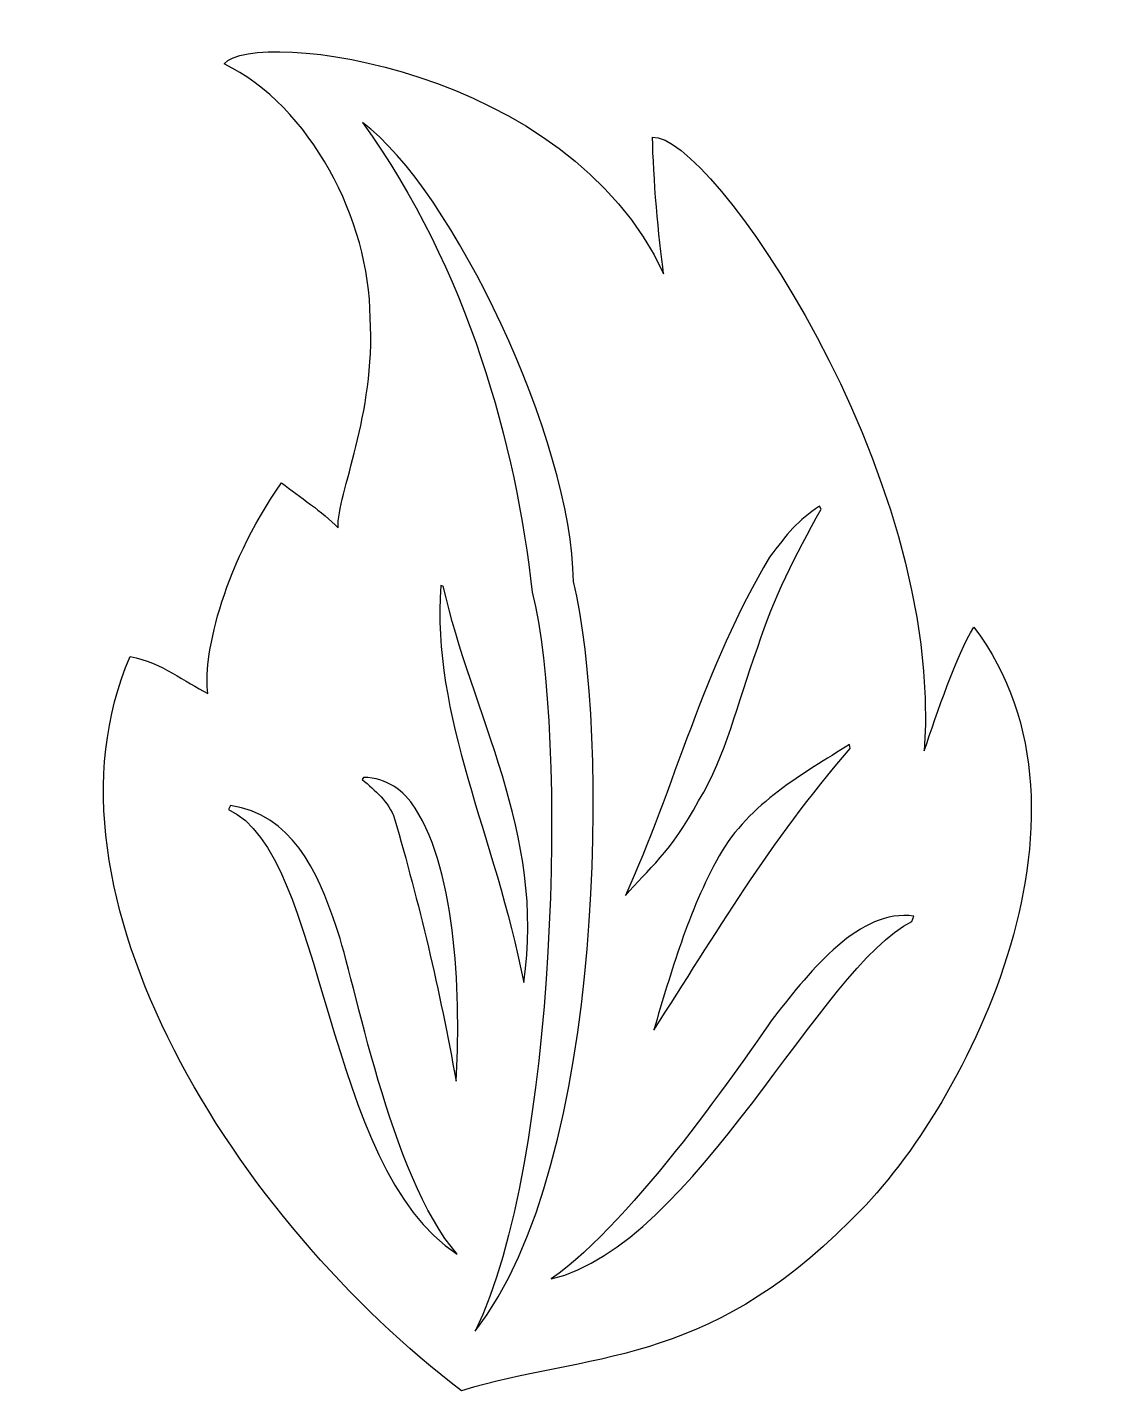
# Model space of a CAD drawing. Header units: centimetres. Extents: x -7.8 to 8, y -9.7 to 10.1.
import ezdxf

# ---------------------------------------------------------------- set-up
doc = ezdxf.new("R2010")
doc.units = ezdxf.units.CM
doc.header["$MEASUREMENT"] = 0
doc.layers.add('Camada 1', color=7, linetype='Continuous')

msp = doc.modelspace()

# ---------------------------------------------------------------- linework, layer by layer
at = {"layer": 'Camada 1'}
for points, knots in [([(-3.33192, 2.80917), (-3.5593, 3.05095), (-3.89223, 3.25436), (-4.15128, 3.46155), (-4.15128, 3.46155), (-5.04642, 2.19517), (-5.2978, 0.86538), (-5.22297, 0.4049), (-5.22297, 0.4049), (-5.55492, 0.56987), (-5.88779, 0.84813), (-6.35025, 0.94216), (-6.35025, 0.94216), (-7.84597, -2.51367), (-4.76143, -7.28392), (-1.53687, -9.7247), (-1.53687, -9.7247), (0.28793, -9.17206), (1.99294, -9.39461), (4.10741, -7.25513), (4.10741, -7.25513), (5.72306, -5.73354), (7.97969, -1.38926), (5.90539, 1.36814), (5.90539, 1.36814), (5.64438, 0.95364), (5.37387, 0.11708), (5.18205, -0.42788), (5.18205, -0.42788), (5.48513, 3.61892), (2.04663, 8.56573), (1.2369, 8.4813), (1.2369, 8.4813), (1.2446, 7.92099), (1.32514, 7.01342), (1.39811, 6.49719), (1.39811, 6.49719), (0.01167, 9.50782), (-4.5312, 10.07969), (-4.98695, 9.54816), (-4.98695, 9.54816), (-3.72915, 8.93409), (-2.87142, 7.27817), (-2.86473, 5.86016), (-2.86473, 5.86016), (-2.78315, 4.4421), (-3.34248, 3.31384), (-3.33192, 2.80917)], [0, 0, 0, 0, 0.07692308, 0.07692308, 0.07692308, 0.07692308, 0.15384615, 0.15384615, 0.15384615, 0.15384615, 0.23076923, 0.23076923, 0.23076923, 0.23076923, 0.30769231, 0.30769231, 0.30769231, 0.30769231, 0.38461538, 0.38461538, 0.38461538, 0.38461538, 0.46153846, 0.46153846, 0.46153846, 0.46153846, 0.53846154, 0.53846154, 0.53846154, 0.53846154, 0.61538462, 0.61538462, 0.61538462, 0.61538462, 0.69230769, 0.69230769, 0.69230769, 0.69230769, 0.76923077, 0.76923077, 0.76923077, 0.76923077, 0.84615385, 0.84615385, 0.84615385, 0.84615385, 1, 1, 1, 1]), ([(-2.97696, 8.69811), (-1.67883, 7.73481), (0.07501, 4.07367), (0.08744, 2.0282), (0.08744, 2.0282), (0.62089, -0.10744), (0.56136, -6.44151), (-1.33824, -8.85737), (-1.33824, -8.85737), (-0.14854, -6.41466), (0.00875, -0.19385), (-0.51033, 1.87281), (-0.51033, 1.87281), (-0.74911, 4.00271), (-1.43902, 6.56433), (-2.97696, 8.69811)], [0, 0, 0, 0, 0.2, 0.2, 0.2, 0.2, 0.4, 0.4, 0.4, 0.4, 0.6, 0.6, 0.6, 0.6, 1, 1, 1, 1]), ([(2.93695, 2.38126), (3.19013, 2.72286), (3.34756, 2.91858), (3.66225, 3.12387), (3.66225, 3.12387), (3.66225, 3.12387), (3.6853, 3.08164), (3.6853, 3.08164), (3.6853, 3.08164), (3.30912, 2.39851), (3.00212, 1.81135), (2.76614, 1.07642), (2.76614, 1.07642), (2.45144, 0.21687), (2.31709, -0.47012), (1.90651, -1.15709), (1.90651, -1.15709), (1.50934, -1.90155), (1.16779, -2.15303), (0.84347, -2.53287), (0.84347, -2.53287), (1.54387, -0.9921), (1.98522, 0.80207), (2.93695, 2.38126)], [0, 0, 0, 0, 0.14285714, 0.14285714, 0.14285714, 0.14285714, 0.28571429, 0.28571429, 0.28571429, 0.28571429, 0.42857143, 0.42857143, 0.42857143, 0.42857143, 0.57142857, 0.57142857, 0.57142857, 0.57142857, 0.71428571, 0.71428571, 0.71428571, 0.71428571, 1, 1, 1, 1]), ([(-1.83809, 1.97253), (-1.83809, 1.97253), (-1.80264, 1.96295), (-1.80264, 1.96295), (-1.80264, 1.96295), (-1.39772, 0.12081), (-0.30973, -1.62152), (-0.63405, -3.79555), (-0.63405, -3.79555), (-1.0495, -1.65601), (-1.98012, 0.05177), (-1.83809, 1.97253)], [0, 0, 0, 0, 0.25, 0.25, 0.25, 0.25, 0.5, 0.5, 0.5, 0.5, 1, 1, 1, 1]), ([(4.10739, -0.39726), (2.91769, -1.77304), (2.16167, -3.08551), (1.25407, -4.48629), (1.25407, -4.48629), (1.50934, -3.63812), (1.75106, -2.77081), (2.20583, -1.95341), (2.20583, -1.95341), (2.63752, -1.18784), (3.43971, -0.75601), (4.09593, -0.33776), (4.09593, -0.33776), (4.09593, -0.33776), (4.10739, -0.39726), (4.10739, -0.39726)], [0, 0, 0, 0, 0.2, 0.2, 0.2, 0.2, 0.4, 0.4, 0.4, 0.4, 0.6, 0.6, 0.6, 0.6, 1, 1, 1, 1]), ([(-2.51066, -1.41614), (-2.59027, -1.16672), (-2.79466, -1.00932), (-2.98082, -0.84435), (-2.98082, -0.84435), (-2.98082, -0.84435), (-2.95971, -0.81556), (-2.95971, -0.81556), (-2.95971, -0.81556), (-2.62483, -0.82704), (-2.37255, -0.99968), (-2.21226, -1.26461), (-2.21226, -1.26461), (-1.60398, -2.18756), (-1.5445, -4.10827), (-1.61742, -5.22696), (-1.61742, -5.22696), (-1.8506, -3.90876), (-2.1595, -2.62497), (-2.51066, -1.41614)], [0, 0, 0, 0, 0.16666667, 0.16666667, 0.16666667, 0.16666667, 0.33333333, 0.33333333, 0.33333333, 0.33333333, 0.5, 0.5, 0.5, 0.5, 0.66666667, 0.66666667, 0.66666667, 0.66666667, 1, 1, 1, 1]), ([(-4.9236, -1.28375), (-4.9236, -1.28375), (-4.89389, -1.22419), (-4.89389, -1.22419), (-4.89389, -1.22419), (-4.01987, -1.35085), (-3.6236, -2.1606), (-3.35589, -2.99727), (-3.35589, -2.99727), (-3.09014, -3.71683), (-2.58259, -6.61614), (-1.59924, -7.74252), (-1.59924, -7.74252), (-3.54015, -6.50106), (-3.51618, -1.8997), (-4.9236, -1.28375)], [0, 0, 0, 0, 0.2, 0.2, 0.2, 0.2, 0.4, 0.4, 0.4, 0.4, 0.6, 0.6, 0.6, 0.6, 1, 1, 1, 1]), ([(5.00544, -2.9071), (3.68911, -3.55562), (1.84698, -7.60242), (-0.23394, -8.10135), (-0.23394, -8.10135), (0.98552, -7.23979), (2.5685, -4.91614), (3.00604, -4.2886), (3.00604, -4.2886), (3.54135, -3.61322), (4.24942, -2.71322), (5.0323, -2.83217), (5.0323, -2.83217), (5.0323, -2.83217), (5.00544, -2.9071), (5.00544, -2.9071)], [0, 0, 0, 0, 0.2, 0.2, 0.2, 0.2, 0.4, 0.4, 0.4, 0.4, 0.6, 0.6, 0.6, 0.6, 1, 1, 1, 1])]:
    msp.add_open_spline(points, degree=3, knots=knots, dxfattribs=at)

doc.saveas('drawing.dxf')
